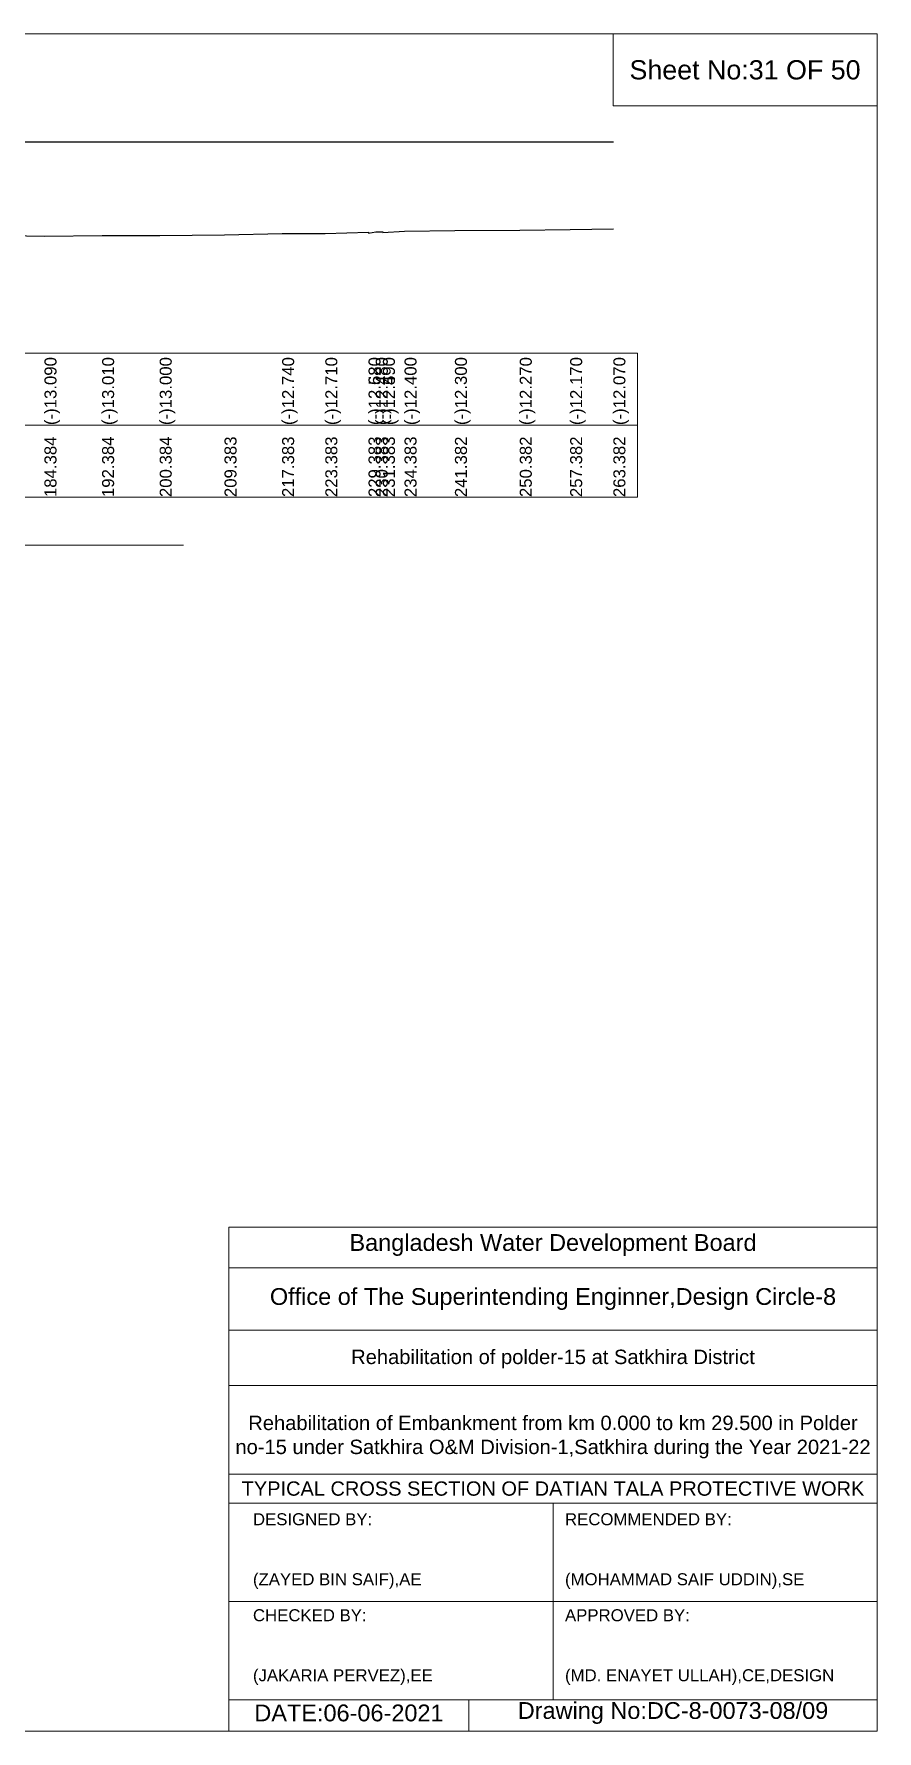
# Model space of a CAD drawing. Header units: inches. Extents: x 89000 to 845000, y -7071 to 31.
# Drawn here: x 556488 to 560000, y -7071 to 0 of the extents above; entities that cross this region are included whole.
import ezdxf

# ---------------------------------------------------------------- set-up
doc = ezdxf.new("R2010")
doc.units = ezdxf.units.IN
doc.header["$LTSCALE"] = 7
doc.header["$MEASUREMENT"] = 0
for name, color, linetype, lineweight in [('Cross section Data Border', 7, 'Continuous', 9), ('Cross Section Labels', 7, 'Continuous', 9), ('Existing_Bed_Level for Xsection', 7, 'Continuous', 25), ('Long Section Labels', 7, 'Continuous', 9)]:
    doc.layers.add(name, color=color, linetype=linetype, lineweight=lineweight)
doc.styles.get("Standard").update_dxf_attribs({"font": 'arial.ttf'})

msp = doc.modelspace()

# ---------------------------------------------------------------- linework, layer by layer
at = {"layer": 'Cross section Data Border'}
msp.add_lwpolyline([(550100, -1329.7), (559001.46057, -1329.7), (559001.46057, -1929.7), (550100, -1929.7)], close=True, dxfattribs=at)
msp.add_lwpolyline([(550100, -1629.7), (559001.46057, -1629.7)], dxfattribs=at)
at = {"layer": 'Cross Section Labels'}
for points in [[(550000, 0), (560000, 0), (560000, -7071), (550000, -7071)], [(558900, 0), (560000, 0), (560000, -300), (558900, -300)]]:
    msp.add_lwpolyline(points, close=True, dxfattribs=at)
for points in [[(552790.73029, -2129.7), (554950.73029, -2129.7), (557110.73029, -2129.7)], [(557300, -7071), (557300, -4971), (560000, -4971)], [(557300, -5141), (560000, -5141)], [(557300, -5401), (560000, -5401)], [(557300, -5631), (560000, -5631)], [(557300, -6001), (560000, -6001)], [(557300, -6121), (560000, -6121)], [(558650, -6121), (558650, -6941)], [(557300, -6531), (560000, -6531)], [(557300, -6941), (560000, -6941)], [(558300, -6941), (558300, -7071)]]:
    msp.add_lwpolyline(points, dxfattribs=at)
at = {"layer": 'Existing_Bed_Level for Xsection'}
for points in [[(551000, -449.7), (558901.46057, -449.7)], [(556381.34277, -840.3), (556531.52509, -842.4), (556771.51614, -840), (557011.50791, -839.7), (557281.49941, -837), (557521.49244, -831.9), (557701.48754, -831), (557881.48289, -825.3), (557881.48289, -830.1), (557911.48214, -824.1), (557941.4814, -824.4), (557941.4814, -827.4), (558031.4792, -821.7), (558241.4743, -818.7), (558511.46839, -817.8), (558721.46408, -814.8), (558901.46057, -811.8)]]:
    msp.add_lwpolyline(points, dxfattribs=at)

# ---------------------------------------------------------------- texts
at = {"layer": 'Cross Section Labels', "attachment_point": 5}
for s, insert, char_height in [('Sheet No:31 OF 50', (559450, -150), 80), ('Bangladesh Water Development Board', (558650, -5046), 70), ('Office of The Superintending Enginner,Design Circle-8', (558650, -5271), 70)]:
    msp.add_mtext(s, dxfattribs=dict(at, insert=insert, char_height=char_height))
at = {"layer": 'Cross Section Labels'}
for s, insert, char_height, width, attachment_point in [('Rehabilitation of polder-15 at Satkhira District', (558650, -5521), 60, 2800, 5), ('Rehabilitation of Embankment from km 0.000 to km 29.500 in Polder no-15 under Satkhira O&M Division-1,Satkhira during the Year 2021-22', (558650, -5846), 60, 2700, 5), ('TYPICAL CROSS SECTION OF DATIAN TALA PROTECTIVE WORK', (558650, -6061), 59.5765532, 2800, 5), ('DESIGNED BY:^J^J^J(ZAYED BIN SAIF),AE', (557400, -6321), 50, 1400, 4), ('RECOMMENDED BY:^J^J^J(MOHAMMAD SAIF UDDIN),SE', (558700, -6321), 50, 1400, 4), ('CHECKED BY:^J^J^J(JAKARIA PERVEZ),EE', (557400, -6721), 50, 1400, 4), ('APPROVED BY:^J^J^J(MD. ENAYET ULLAH),CE,DESIGN', (558700, -6721), 50, 1400, 4), ('DATE:06-06-2021', (557800, -6996), 70, 1400, 5), ('Drawing No:DC-8-0073-08/09', (559150, -6996), 70, 2200, 5)]:
    msp.add_mtext(s, dxfattribs=dict(at, insert=insert, char_height=char_height, width=width, attachment_point=attachment_point))
at = {"layer": 'Long Section Labels', "char_height": 50, "attachment_point": 1, "rotation": 90}
for s, insert in [('(-)13.090', (556531.52509, -1629.7)), ('(-)13.010', (556771.51614, -1629.7)), ('(-)13.000', (557011.50791, -1629.7)), ('(-)12.740', (557521.49244, -1629.7)), ('(-)12.710', (557701.48754, -1629.7)), ('(-)12.520', (557881.48289, -1629.7)), ('(-)12.680', (557881.48289, -1629.7)), ('(-)12.480', (557911.48214, -1629.7)), ('(-)12.490', (557941.4814, -1629.7)), ('(-)12.590', (557941.4814, -1629.7)), ('(-)12.400', (558031.4792, -1629.7)), ('(-)12.300', (558241.4743, -1629.7)), ('(-)12.270', (558511.46839, -1629.7)), ('(-)12.170', (558721.46408, -1629.7)), ('(-)12.070', (558901.46057, -1629.7)), ('184.384', (556531.52509, -1929.7)), ('192.384', (556771.51614, -1929.7)), ('200.384', (557011.50791, -1929.7)), ('209.383', (557281.49941, -1929.7)), ('217.383', (557521.49244, -1929.7)), ('223.383', (557701.48754, -1929.7)), ('229.383', (557881.48289, -1929.7)), ('229.383', (557881.48289, -1929.7)), ('230.383', (557911.48214, -1929.7)), ('231.383', (557941.4814, -1929.7)), ('231.383', (557941.4814, -1929.7)), ('234.383', (558031.4792, -1929.7)), ('241.382', (558241.4743, -1929.7)), ('250.382', (558511.46839, -1929.7)), ('257.382', (558721.46408, -1929.7)), ('263.382', (558901.46057, -1929.7))]:
    msp.add_mtext(s, dxfattribs=dict(at, insert=insert))

doc.saveas('drawing.dxf')
